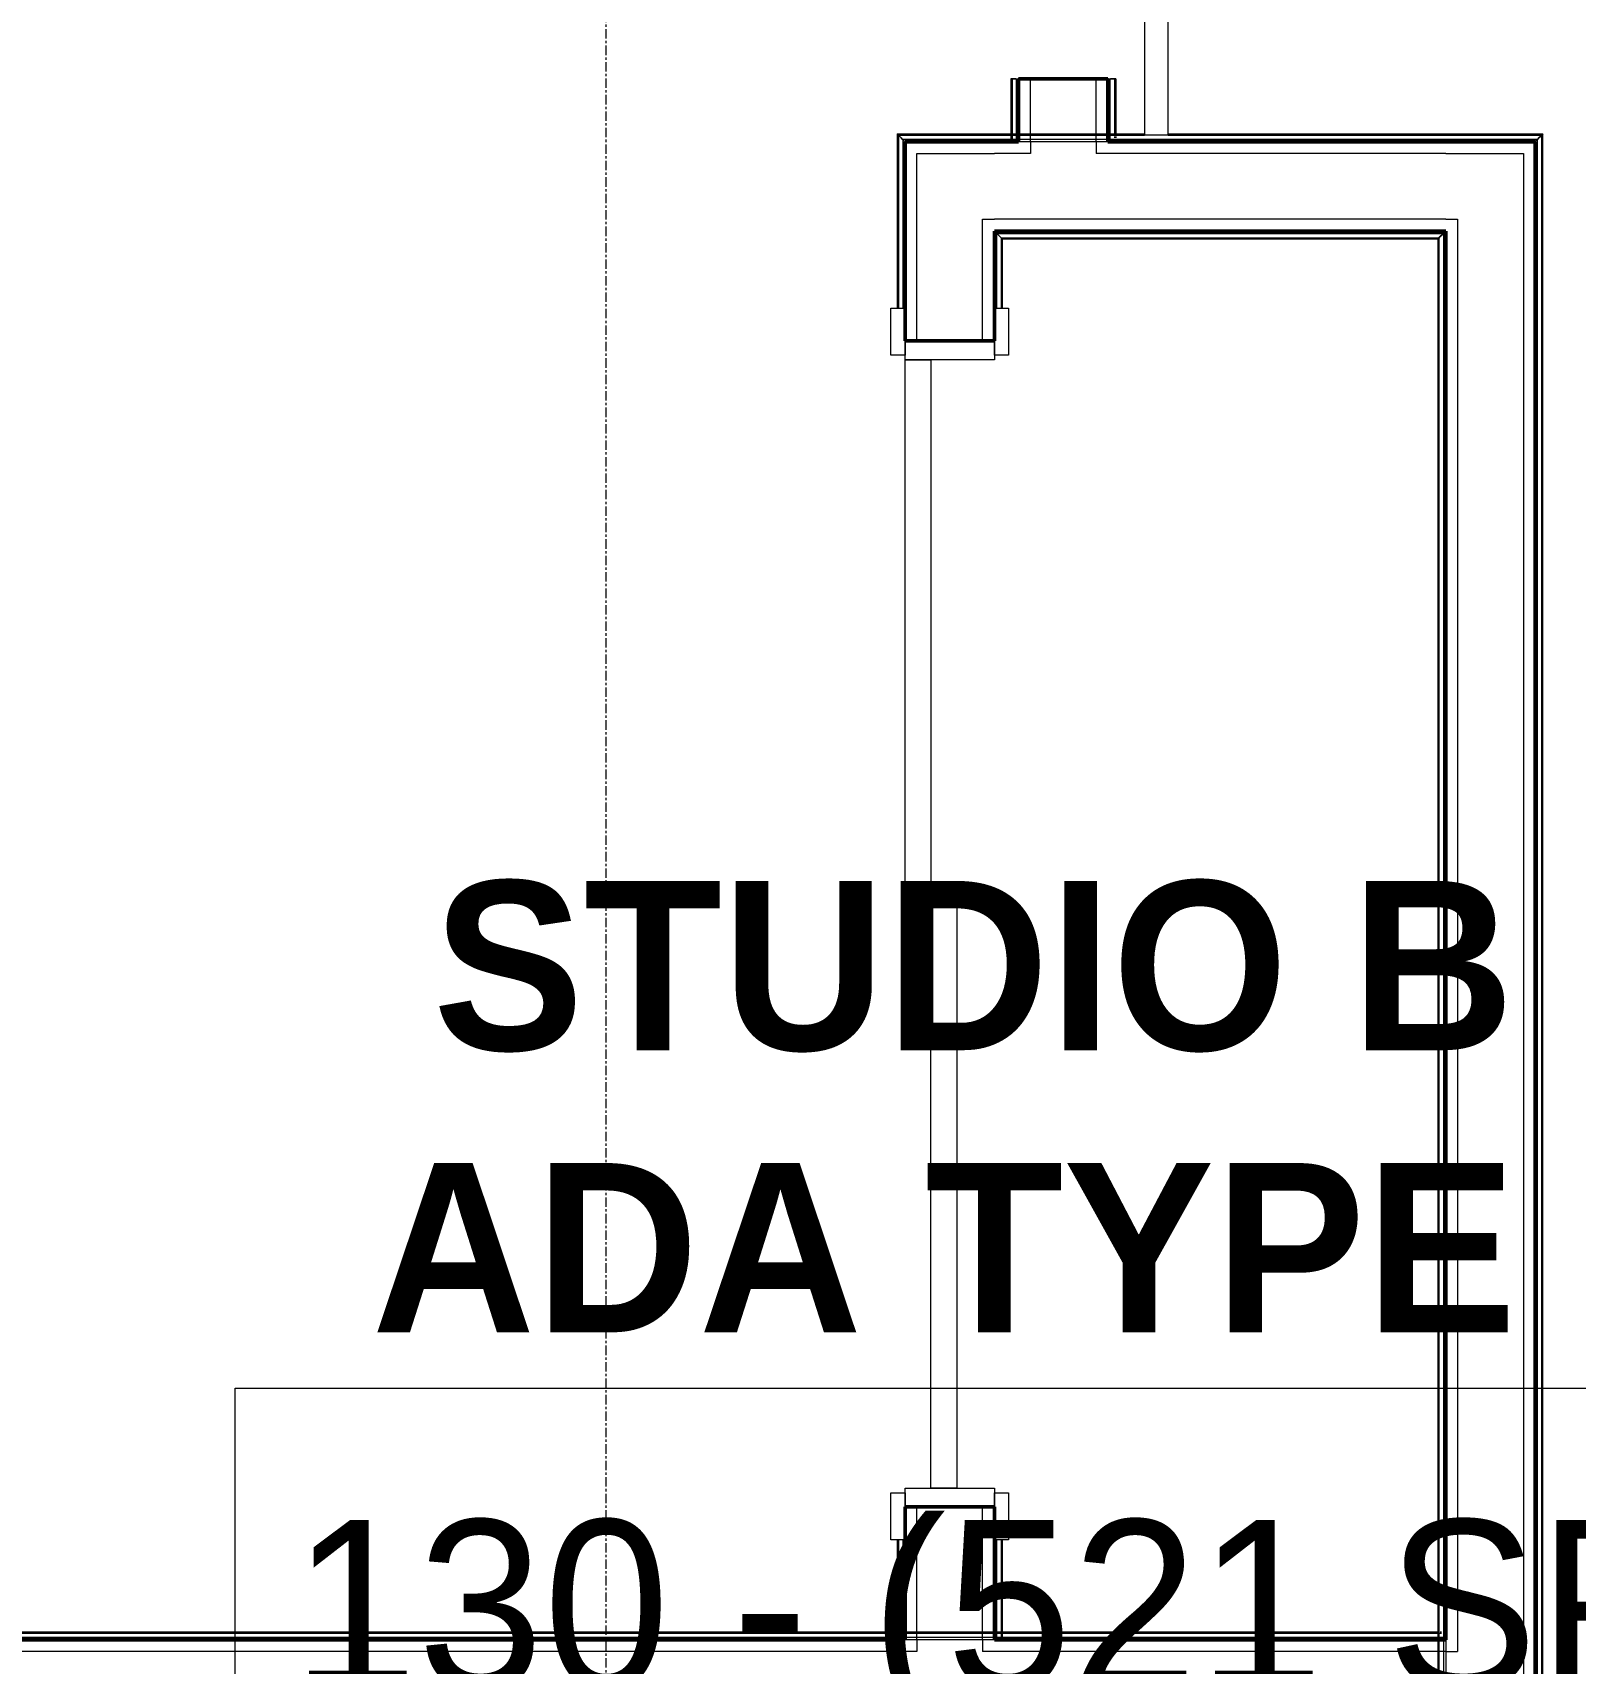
# Model space of a CAD drawing. Header units: inches. Extents: x -4218 to -1830, y 9756 to 12426.
# Drawn here: x -2857.8 to -2775.8, y 10184.7 to 10271.4 of the extents above; entities that cross this region are included whole.
import ezdxf

# ---------------------------------------------------------------- set-up
doc = ezdxf.new("R2010")
doc.units = ezdxf.units.IN
doc.header["$MEASUREMENT"] = 0
doc.linetypes.add('Grid Line 1_2_', pattern=[0.875, 0.5, -0.125, 0.125, -0.125])
for name, color, linetype, lineweight in [('0-1', 7, 'Continuous', 5), ('0-2', 252, 'Continuous', 9), ('A-AREA-IDEN', 2, 'Continuous', 9), ('A-DOOR-1', 7, 'Continuous', 9), ('A-DOOR-2', 50, 'Continuous', 20), ('A-DOOR-3', 250, 'Continuous', 50), ('A-DOOR-FRAM-1', 50, 'Continuous', 20), ('A-WALL-1', 250, 'Continuous', 50), ('A-WALL-2', 10, 'Continuous', 13), ('A-WALL-3', 253, 'Continuous', 9), ('A-WALL-4', 254, 'Continuous', 9), ('A-WALL-5', 252, 'Continuous', 9), ('A-WALL-6', 7, 'Continuous', 9), ('S-GRID-1', 1, 'Grid Line 1_2_', 9)]:
    doc.layers.add(name, color=color, linetype=linetype, lineweight=lineweight)
doc.styles.add('Century Gothic', font='ufonts.com_century-gothic.ttf', dxfattribs={"height": 9})
doc.styles.add('Century Gothic_B', font='GOTHICB.TTF', dxfattribs={"height": 9})

# ---------------------------------------------------------------- blocks, each defined once
blk = doc.blocks.new('Basic Wall _ INT - W4BØF - _5_8 GYP - 2X4 WOOD_BATT_ - 5_8 GYP_ - ___-2701714-BACKGROUND - 1ST FLOOR')
at = {"layer": 'A-WALL-3'}
for p, q in [((-2800.65, 10356.039), (-2800.607, 10356.039)), ((-2800.65, 10355.414), (-2800.65, 10356.039)), ((-2800.607, 10356.039), (-2800.586, 10356.039)), ((-2800.586, 10356.039), (-2800.566, 10356.039)), ((-2800.566, 10356.039), (-2800.549, 10356.039)), ((-2800.549, 10356.039), (-2800.525, 10356.039)), ((-2800.525, 10356.039), (-2800.236, 10356.039)), ((-2800.299, 10356.039), (-2800.299, 10355.414)), ((-2800.566, 10265.569), (-2800.586, 10265.569)), ((-2800.549, 10265.569), (-2800.566, 10265.569)), ((-2800.536, 10265.569), (-2800.549, 10265.569)), ((-2800.528, 10265.569), (-2800.536, 10265.569)), ((-2800.525, 10265.569), (-2800.528, 10265.569)), ((-2800.505, 10265.569), (-2800.525, 10265.569)), ((-2800.448, 10265.569), (-2800.505, 10265.569)), ((-2800.236, 10265.569), (-2800.448, 10265.569)), ((-2800.299, 10265.942), (-2800.299, 10265.863)), ((-2800.299, 10265.832), (-2800.299, 10265.771))]:
    blk.add_line(p, q, dxfattribs=at)
at = {"layer": 'A-WALL-4'}
for p, q in [((-2800.626, 10356.039), (-2800.65, 10356.039)), ((-2800.448, 10356.039), (-2800.51, 10356.039)), ((-2800.299, 10356.039), (-2800.444, 10356.039)), ((-2800.236, 10356.039), (-2800.299, 10356.039)), ((-2800.65, 10265.569), (-2800.626, 10265.569)), ((-2800.51, 10265.569), (-2800.448, 10265.569)), ((-2800.444, 10265.569), (-2800.299, 10265.569)), ((-2800.299, 10265.569), (-2800.236, 10265.569))]:
    blk.add_line(p, q, dxfattribs=at)
at = {"layer": 'A-WALL-5'}
for p, q in [((-2800.525, 10355.414), (-2800.525, 10356.039)), ((-2800.236, 10356.039), (-2800.236, 10355.414)), ((-2800.65, 10304.914), (-2800.65, 10355.414)), ((-2800.299, 10355.414), (-2800.299, 10304.914)), ((-2800.65, 10304.914), (-2800.626, 10304.914)), ((-2800.51, 10304.914), (-2800.448, 10304.914)), ((-2800.444, 10304.914), (-2800.299, 10304.914)), ((-2800.299, 10304.914), (-2800.236, 10304.914)), ((-2800.626, 10268.914), (-2800.65, 10268.914)), ((-2800.65, 10265.569), (-2800.65, 10268.914)), ((-2800.448, 10268.914), (-2800.51, 10268.914)), ((-2800.299, 10268.914), (-2800.444, 10268.914)), ((-2800.236, 10268.914), (-2800.299, 10268.914)), ((-2800.299, 10268.914), (-2800.299, 10265.983)), ((-2800.607, 10265.569), (-2800.65, 10265.569)), ((-2800.586, 10265.569), (-2800.607, 10265.569)), ((-2800.236, 10265.942), (-2800.236, 10265.863)), ((-2800.236, 10265.832), (-2800.236, 10265.771))]:
    blk.add_line(p, q, dxfattribs=at)
at = {"layer": 'A-WALL-6'}
for p, q in [((-2800.525, 10304.914), (-2800.525, 10355.414)), ((-2800.236, 10355.414), (-2800.236, 10304.914)), ((-2800.607, 10304.914), (-2800.65, 10304.914)), ((-2800.525, 10304.914), (-2800.607, 10304.914)), ((-2800.236, 10304.914), (-2800.525, 10304.914)), ((-2800.65, 10268.914), (-2800.607, 10268.914)), ((-2800.607, 10268.914), (-2800.525, 10268.914)), ((-2800.525, 10265.569), (-2800.525, 10268.914)), ((-2800.525, 10268.914), (-2800.236, 10268.914)), ((-2800.236, 10268.914), (-2800.236, 10265.983))]:
    blk.add_line(p, q, dxfattribs=at)
blk = doc.blocks.new('Basic Wall _ INT - W4BØF - _5_8 GYP - 2X4 WOOD_BATT_ - 5_8 GYP_ - ___-2701713-BACKGROUND - 1ST FLOOR')
at = {"layer": 'A-WALL-3'}
for p, q in [((-2805.751, 10309.453), (-2805.751, 10309.338)), ((-2805.751, 10309.333), (-2805.751, 10309.245)), ((-2805.751, 10309.242), (-2805.751, 10309.186)), ((-2805.751, 10309.039), (-2805.751, 10308.439)), ((-2805.4, 10304.914), (-2805.4, 10309.039)), ((-2805.751, 10308.414), (-2805.751, 10304.914)), ((-2805.525, 10304.914), (-2805.814, 10304.914)), ((-2805.501, 10304.914), (-2805.525, 10304.914)), ((-2805.484, 10304.914), (-2805.501, 10304.914)), ((-2805.443, 10304.914), (-2805.484, 10304.914)), ((-2805.4, 10304.914), (-2805.443, 10304.914)), ((-2805.525, 10265.569), (-2805.814, 10265.569)), ((-2805.751, 10265.961), (-2805.751, 10265.863)), ((-2805.751, 10265.847), (-2805.751, 10265.771)), ((-2805.751, 10265.761), (-2805.751, 10265.714)), ((-2805.522, 10265.569), (-2805.525, 10265.569)), ((-2805.464, 10265.569), (-2805.522, 10265.569))]:
    blk.add_line(p, q, dxfattribs=at)
at = {"layer": 'A-WALL-4'}
for p, q in [((-2805.814, 10304.914), (-2805.751, 10304.914)), ((-2805.751, 10304.914), (-2805.606, 10304.914)), ((-2805.602, 10304.914), (-2805.54, 10304.914)), ((-2805.424, 10304.914), (-2805.4, 10304.914)), ((-2805.814, 10265.569), (-2805.751, 10265.569)), ((-2805.751, 10265.569), (-2805.606, 10265.569)), ((-2805.602, 10265.569), (-2805.54, 10265.569)), ((-2805.424, 10265.569), (-2805.4, 10265.569))]:
    blk.add_line(p, q, dxfattribs=at)
at = {"layer": 'A-WALL-5'}
for p, q in [((-2805.751, 10356.039), (-2805.814, 10356.039)), ((-2805.606, 10356.039), (-2805.751, 10356.039)), ((-2805.751, 10356.039), (-2805.751, 10309.453)), ((-2805.54, 10356.039), (-2805.602, 10356.039)), ((-2805.4, 10356.039), (-2805.424, 10356.039)), ((-2805.4, 10309.039), (-2805.4, 10356.039)), ((-2805.814, 10309.453), (-2805.814, 10309.339)), ((-2805.814, 10309.333), (-2805.814, 10309.246)), ((-2805.814, 10309.242), (-2805.814, 10309.187)), ((-2805.814, 10309.039), (-2805.814, 10308.444)), ((-2805.525, 10309.039), (-2805.525, 10308.423)), ((-2805.814, 10308.414), (-2805.814, 10304.914)), ((-2805.525, 10308.414), (-2805.525, 10304.914)), ((-2805.751, 10268.914), (-2805.814, 10268.914)), ((-2805.606, 10268.914), (-2805.751, 10268.914)), ((-2805.751, 10268.914), (-2805.751, 10265.983)), ((-2805.54, 10268.914), (-2805.602, 10268.914)), ((-2805.4, 10268.914), (-2805.424, 10268.914)), ((-2805.4, 10265.569), (-2805.4, 10268.914)), ((-2805.814, 10265.962), (-2805.814, 10265.863)), ((-2805.814, 10265.847), (-2805.814, 10265.771)), ((-2805.814, 10265.761), (-2805.814, 10265.714)), ((-2805.443, 10265.569), (-2805.464, 10265.569)), ((-2805.4, 10265.569), (-2805.443, 10265.569))]:
    blk.add_line(p, q, dxfattribs=at)
at = {"layer": 'A-WALL-6'}
for p, q in [((-2805.814, 10356.039), (-2805.525, 10356.039)), ((-2805.814, 10356.039), (-2805.814, 10309.453)), ((-2805.525, 10356.039), (-2805.525, 10309.039)), ((-2805.525, 10356.039), (-2805.443, 10356.039)), ((-2805.443, 10356.039), (-2805.4, 10356.039)), ((-2805.814, 10268.914), (-2805.525, 10268.914)), ((-2805.814, 10268.914), (-2805.814, 10265.983)), ((-2805.525, 10268.914), (-2805.525, 10265.569)), ((-2805.525, 10268.914), (-2805.443, 10268.914)), ((-2805.443, 10268.914), (-2805.4, 10268.914))]:
    blk.add_line(p, q, dxfattribs=at)
blk = doc.blocks.new('Basic Wall _ INT - W4BØF - _5_8 GYP - 2X4 WOOD_BATT_ - 5_8 GYP_ - ___-2701718-BACKGROUND - 1ST FLOOR')
at = {"layer": 'A-WALL-3'}
for p, q in [((-2811.789, 10265.92), (-2811.851, 10265.983)), ((-2811.643, 10265.775), (-2811.789, 10265.92)), ((-2811.578, 10265.709), (-2811.639, 10265.771)), ((-2811.438, 10265.569), (-2811.462, 10265.593)), ((-2811.438, 10191.227), (-2811.438, 10192.977)), ((-2811.563, 10185.914), (-2811.851, 10185.914)), ((-2811.789, 10186.328), (-2811.789, 10186.232)), ((-2811.789, 10186.208), (-2811.789, 10186.135)), ((-2811.789, 10186.117), (-2811.789, 10186.07)), ((-2811.56, 10185.914), (-2811.563, 10185.914)), ((-2811.502, 10185.914), (-2811.56, 10185.914))]:
    blk.add_line(p, q, dxfattribs=at)
at = {"layer": 'A-WALL-4'}
for p, q in [((-2811.851, 10185.914), (-2811.789, 10185.914)), ((-2811.789, 10185.914), (-2811.643, 10185.914)), ((-2811.639, 10185.914), (-2811.578, 10185.914)), ((-2811.462, 10185.914), (-2811.438, 10185.914))]:
    blk.add_line(p, q, dxfattribs=at)
at = {"layer": 'A-WALL-5'}
for p, q in [((-2811.789, 10265.92), (-2811.789, 10256.727)), ((-2811.438, 10256.727), (-2811.438, 10265.569)), ((-2811.789, 10191.227), (-2811.789, 10186.328)), ((-2811.438, 10185.914), (-2811.438, 10191.227)), ((-2811.851, 10186.328), (-2811.851, 10186.232)), ((-2811.851, 10186.208), (-2811.851, 10186.135)), ((-2811.851, 10186.117), (-2811.851, 10186.07)), ((-2811.48, 10185.914), (-2811.502, 10185.914)), ((-2811.438, 10185.914), (-2811.48, 10185.914))]:
    blk.add_line(p, q, dxfattribs=at)
at = {"layer": 'A-WALL-6'}
for p, q in [((-2811.851, 10265.983), (-2811.851, 10256.727)), ((-2811.563, 10265.694), (-2811.563, 10256.727)), ((-2811.851, 10191.227), (-2811.851, 10186.328)), ((-2811.563, 10191.227), (-2811.563, 10185.914))]:
    blk.add_line(p, q, dxfattribs=at)
at = {"layer": 'A-WALL-6', "flags": 128}
for points in [[(-2811.851, 10265.983), (-2811.732, 10265.863), (-2811.64, 10265.771), (-2811.582, 10265.714), (-2811.563, 10265.694)], [(-2811.563, 10265.694), (-2811.56, 10265.691), (-2811.552, 10265.683), (-2811.539, 10265.67), (-2811.522, 10265.653), (-2811.502, 10265.633), (-2811.48, 10265.612)]]:
    blk.add_lwpolyline(points, dxfattribs=at)
blk = doc.blocks.new('Basic Wall _ INT - W4BØF - _5_8 GYP - 2X4 WOOD_BATT_ - 5_8 GYP_ - ___-2701717-BACKGROUND - 1ST FLOOR')
at = {"layer": 'A-WALL-3'}
for p, q in [((-2806.664, 10260.795), (-2806.688, 10260.819)), ((-2806.486, 10260.617), (-2806.548, 10260.679)), ((-2806.336, 10260.468), (-2806.482, 10260.613)), ((-2806.274, 10260.405), (-2806.336, 10260.468)), ((-2806.688, 10254.977), (-2806.688, 10256.727)), ((-2806.688, 10191.227), (-2806.688, 10192.977)), ((-2806.587, 10185.914), (-2806.624, 10185.914)), ((-2806.563, 10185.914), (-2806.587, 10185.914)), ((-2806.485, 10185.914), (-2806.563, 10185.914)), ((-2806.274, 10185.914), (-2806.485, 10185.914)), ((-2806.336, 10186.328), (-2806.336, 10186.227)), ((-2806.336, 10186.208), (-2806.336, 10186.131)), ((-2806.336, 10186.117), (-2806.336, 10186.068))]:
    blk.add_line(p, q, dxfattribs=at)
at = {"layer": 'A-WALL-4'}
for p, q in [((-2806.688, 10185.914), (-2806.664, 10185.914)), ((-2806.548, 10185.914), (-2806.486, 10185.914)), ((-2806.482, 10185.914), (-2806.336, 10185.914)), ((-2806.336, 10185.914), (-2806.274, 10185.914))]:
    blk.add_line(p, q, dxfattribs=at)
at = {"layer": 'A-WALL-5'}
for p, q in [((-2806.688, 10256.727), (-2806.688, 10260.819)), ((-2806.336, 10260.468), (-2806.336, 10256.727)), ((-2806.688, 10185.914), (-2806.688, 10191.227)), ((-2806.336, 10191.227), (-2806.336, 10186.328)), ((-2806.645, 10185.914), (-2806.688, 10185.914)), ((-2806.624, 10185.914), (-2806.645, 10185.914)), ((-2806.274, 10186.328), (-2806.274, 10186.227)), ((-2806.274, 10186.208), (-2806.274, 10186.131)), ((-2806.274, 10186.117), (-2806.274, 10186.068))]:
    blk.add_line(p, q, dxfattribs=at)
at = {"layer": 'A-WALL-6'}
for p, q in [((-2806.563, 10256.727), (-2806.563, 10260.694)), ((-2806.274, 10260.405), (-2806.274, 10256.727)), ((-2806.563, 10185.914), (-2806.563, 10191.227)), ((-2806.274, 10191.227), (-2806.274, 10186.328))]:
    blk.add_line(p, q, dxfattribs=at)
at = {"layer": 'A-WALL-6', "flags": 128}
for points in [[(-2806.645, 10260.776), (-2806.624, 10260.755), (-2806.604, 10260.735), (-2806.587, 10260.718), (-2806.574, 10260.705), (-2806.565, 10260.697), (-2806.563, 10260.694)], [(-2806.563, 10260.694), (-2806.543, 10260.674), (-2806.485, 10260.617), (-2806.394, 10260.525), (-2806.274, 10260.405)]]:
    blk.add_lwpolyline(points, dxfattribs=at)
blk = doc.blocks.new('SLIDING - FLUSH - 5-0 x 6-8-3203586-BACKGROUND - 1ST FLOOR')
at = {"layer": 'A-DOOR-1'}
for p, q in [((-32.75, 3.25), (-30.25, 3.25)), ((-32.75, 2.5), (-32.75, 3.25)), ((-30.25, 3.25), (-30.25, 2.5)), ((30.25, 3.25), (32.75, 3.25)), ((30.25, 2.5), (30.25, 3.25)), ((32.75, 3.25), (32.75, 2.5)), ((-30.25, 2.5), (-32.75, 2.5)), ((32.75, 2.5), (30.25, 2.5)), ((-32.75, -2.25), (-30.25, -2.25)), ((-32.75, -3), (-32.75, -2.25)), ((-30.25, -2.25), (-30.25, -3)), ((30.25, -2.25), (32.75, -2.25)), ((30.25, -3), (30.25, -2.25)), ((32.75, -2.25), (32.75, -3)), ((-30.25, -3), (-32.75, -3)), ((32.75, -3), (30.25, -3))]:
    blk.add_line(p, q, dxfattribs=at)
at = {"layer": 'A-DOOR-2'}
for p, q in [((-1, -0.875), (-1, 0.5)), ((-1, 0.5), (30, 0.5)), ((30, 0.5), (30, -0.875)), ((-30, -2.25), (-30, -0.875)), ((-30, -0.875), (1, -0.875)), ((30, -0.875), (-1, -0.875)), ((1, -0.875), (1, -2.25)), ((1, -2.25), (-30, -2.25))]:
    blk.add_line(p, q, dxfattribs=at)
at = {"layer": 'A-DOOR-FRAM-1'}
for p, q in [((-31, -2.25), (-31, 2.5)), ((-31, 2.5), (-30, 2.5)), ((-30, 2.5), (-30, -2.25)), ((30, 2.5), (31, 2.5)), ((30, -2.25), (30, 2.5)), ((31, 2.5), (31, -2.25)), ((-30, -2.25), (-31, -2.25)), ((31, -2.25), (30, -2.25))]:
    blk.add_line(p, q, dxfattribs=at)
blk = doc.blocks.new('Basic Wall _ INT - W4BØF - _5_8 GYP - 2X4 WOOD_BATT_ - 5_8 GYP_ - ___-2701720-BACKGROUND - 1ST FLOOR')
at = {"layer": 'A-WALL-3'}
for p, q in [((-2811.845, 10186.266), (-2811.732, 10186.266)), ((-2811.727, 10186.266), (-2811.64, 10186.266)), ((-2811.637, 10186.266), (-2811.582, 10186.266)), ((-2806.704, 10185.914), (-2811.438, 10185.914)), ((-2811.407, 10186.266), (-2806.719, 10186.266)), ((-2806.54, 10186.266), (-2806.485, 10186.266)), ((-2806.481, 10186.266), (-2806.394, 10186.266)), ((-2806.388, 10186.266), (-2806.274, 10186.266)), ((-2783.101, 10186.266), (-2783.015, 10186.266)), ((-2782.982, 10186.266), (-2782.916, 10186.266)), ((-2782.688, 10186.328), (-2782.688, 10186.039)), ((-2782.688, 10186.039), (-2782.688, 10185.979))]:
    blk.add_line(p, q, dxfattribs=at)
at = {"layer": 'A-WALL-4'}
for p, q in [((-2782.688, 10186.266), (-2782.688, 10186.328)), ((-2782.688, 10186.12), (-2782.688, 10186.266)), ((-2782.688, 10186.054), (-2782.688, 10186.116)), ((-2782.688, 10185.914), (-2782.688, 10185.938))]:
    blk.add_line(p, q, dxfattribs=at)
at = {"layer": 'A-WALL-5'}
for p, q in [((-2931.274, 10186.266), (-2811.845, 10186.266)), ((-2811.438, 10185.914), (-2931.274, 10185.914)), ((-2811.844, 10186.328), (-2811.732, 10186.328)), ((-2811.726, 10186.328), (-2811.64, 10186.328)), ((-2811.637, 10186.328), (-2811.582, 10186.328)), ((-2806.704, 10186.039), (-2811.427, 10186.039)), ((-2811.401, 10186.328), (-2806.724, 10186.328)), ((-2782.688, 10185.914), (-2806.688, 10185.914)), ((-2806.54, 10186.328), (-2806.485, 10186.328)), ((-2806.48, 10186.328), (-2806.394, 10186.328)), ((-2806.387, 10186.328), (-2806.274, 10186.328)), ((-2806.274, 10186.266), (-2783.101, 10186.266)), ((-2783.101, 10186.328), (-2783.016, 10186.328)), ((-2782.982, 10186.328), (-2782.916, 10186.328)), ((-2782.688, 10185.979), (-2782.688, 10185.957)), ((-2782.688, 10185.957), (-2782.688, 10185.914))]:
    blk.add_line(p, q, dxfattribs=at)
at = {"layer": 'A-WALL-6'}
for p, q in [((-2931.274, 10186.328), (-2811.851, 10186.328)), ((-2811.438, 10186.039), (-2931.274, 10186.039)), ((-2782.688, 10186.039), (-2806.688, 10186.039)), ((-2806.274, 10186.328), (-2783.101, 10186.328))]:
    blk.add_line(p, q, dxfattribs=at)
blk = doc.blocks.new('Basic Wall _ INT - W4BØF - _5_8 GYP - 2X4 WOOD_BATT_ - 5_8 GYP_ - ___-2701722-BACKGROUND - 1ST FLOOR')
at = {"layer": 'A-WALL-3'}
for p, q in [((-2777.914, 10265.593), (-2777.938, 10265.569)), ((-2777.736, 10265.771), (-2777.798, 10265.709)), ((-2777.586, 10265.92), (-2777.732, 10265.775)), ((-2777.524, 10265.983), (-2777.586, 10265.92))]:
    blk.add_line(p, q, dxfattribs=at)
at = {"layer": 'A-WALL-5'}
for p, q in [((-2777.938, 10265.569), (-2777.938, 10157.164)), ((-2777.586, 10157.164), (-2777.586, 10265.92)), ((-2777.938, 10157.164), (-2777.914, 10157.164)), ((-2777.798, 10157.164), (-2777.736, 10157.164)), ((-2777.732, 10157.164), (-2777.586, 10157.164)), ((-2777.586, 10157.164), (-2777.524, 10157.164))]:
    blk.add_line(p, q, dxfattribs=at)
at = {"layer": 'A-WALL-6'}
for p, q in [((-2777.813, 10157.164), (-2777.813, 10265.694)), ((-2777.524, 10157.164), (-2777.524, 10265.983)), ((-2777.895, 10157.164), (-2777.938, 10157.164)), ((-2777.813, 10157.164), (-2777.895, 10157.164)), ((-2777.524, 10157.164), (-2777.813, 10157.164))]:
    blk.add_line(p, q, dxfattribs=at)
at = {"layer": 'A-WALL-6', "flags": 128}
for points in [[(-2777.895, 10265.612), (-2777.874, 10265.633), (-2777.854, 10265.653), (-2777.837, 10265.67), (-2777.824, 10265.683), (-2777.815, 10265.691), (-2777.813, 10265.694)], [(-2777.813, 10265.694), (-2777.793, 10265.714), (-2777.735, 10265.771), (-2777.644, 10265.863), (-2777.524, 10265.983)]]:
    blk.add_lwpolyline(points, dxfattribs=at)
blk = doc.blocks.new('Basic Wall _ INT - W4BØF - _5_8 GYP - 2X4 WOOD_BATT_ - 5_8 GYP_ - ___-2701721-BACKGROUND - 1ST FLOOR')
at = {"layer": 'A-WALL-3'}
for p, q in [((-2783.039, 10260.468), (-2783.101, 10260.405)), ((-2782.893, 10260.613), (-2783.039, 10260.468)), ((-2782.828, 10260.679), (-2782.889, 10260.617)), ((-2782.688, 10260.819), (-2782.712, 10260.795)), ((-2783.039, 10186.209), (-2783.039, 10186.328)), ((-2783.039, 10186.117), (-2783.039, 10186.208)), ((-2783.039, 10186.059), (-2783.039, 10186.117)), ((-2783.039, 10185.299), (-2783.039, 10185.914)), ((-2782.688, 10185.914), (-2782.688, 10181.164)), ((-2783.039, 10181.839), (-2783.039, 10185.289)), ((-2783.039, 10181.166), (-2783.039, 10181.789)), ((-2783.039, 10157.664), (-2783.039, 10180.751)), ((-2782.813, 10181.152), (-2782.813, 10180.789)), ((-2782.688, 10180.789), (-2782.688, 10157.664)), ((-2783.101, 10157.164), (-2783.101, 10157.664)), ((-2782.813, 10157.164), (-2783.101, 10157.164)), ((-2782.813, 10157.664), (-2782.813, 10157.202)), ((-2782.772, 10157.164), (-2782.813, 10157.164)), ((-2782.73, 10157.164), (-2782.772, 10157.164)), ((-2782.688, 10157.164), (-2782.73, 10157.164))]:
    blk.add_line(p, q, dxfattribs=at)
at = {"layer": 'A-WALL-4'}
for p, q in [((-2783.101, 10180.962), (-2783.101, 10181.02)), ((-2783.101, 10180.871), (-2783.101, 10180.962)), ((-2783.101, 10180.789), (-2783.101, 10180.87)), ((-2783.039, 10180.962), (-2783.039, 10181.02)), ((-2783.039, 10180.871), (-2783.039, 10180.962)), ((-2783.039, 10180.789), (-2783.039, 10180.87)), ((-2782.688, 10181.164), (-2782.688, 10180.789)), ((-2783.101, 10157.164), (-2783.039, 10157.164)), ((-2783.039, 10157.164), (-2783.039, 10157.664)), ((-2783.039, 10157.164), (-2782.893, 10157.164)), ((-2782.889, 10157.164), (-2782.828, 10157.164)), ((-2782.712, 10157.164), (-2782.688, 10157.164)), ((-2782.688, 10157.664), (-2782.688, 10157.164))]:
    blk.add_line(p, q, dxfattribs=at)
at = {"layer": 'A-WALL-5'}
for p, q in [((-2783.039, 10186.328), (-2783.039, 10260.468)), ((-2782.688, 10260.819), (-2782.688, 10185.914)), ((-2783.101, 10186.209), (-2783.101, 10186.328)), ((-2783.101, 10186.117), (-2783.101, 10186.208)), ((-2783.101, 10186.059), (-2783.101, 10186.117)), ((-2783.101, 10185.3), (-2783.101, 10185.914)), ((-2782.813, 10185.914), (-2782.813, 10185.293)), ((-2783.101, 10181.848), (-2783.101, 10185.289)), ((-2782.813, 10185.289), (-2782.813, 10181.807)), ((-2783.101, 10181.166), (-2783.101, 10181.841)), ((-2782.813, 10181.789), (-2782.813, 10181.165)), ((-2783.101, 10157.664), (-2783.101, 10180.789)), ((-2782.813, 10180.789), (-2782.813, 10157.664))]:
    blk.add_line(p, q, dxfattribs=at)
at = {"layer": 'A-WALL-6'}
for p, q in [((-2783.101, 10186.328), (-2783.101, 10260.405)), ((-2782.813, 10260.694), (-2782.813, 10185.914))]:
    blk.add_line(p, q, dxfattribs=at)
at = {"layer": 'A-WALL-6', "flags": 128}
for points in [[(-2783.101, 10260.405), (-2782.982, 10260.525), (-2782.89, 10260.617), (-2782.832, 10260.674), (-2782.813, 10260.694)], [(-2782.813, 10260.694), (-2782.81, 10260.697), (-2782.802, 10260.705), (-2782.789, 10260.718), (-2782.772, 10260.735), (-2782.752, 10260.755), (-2782.73, 10260.776)]]:
    blk.add_lwpolyline(points, dxfattribs=at)
blk = doc.blocks.new('Basic Wall _ INT - W4BØF - _5_8 GYP - 2X4 WOOD_BATT_ - 5_8 GYP_ - ___-2701724-BACKGROUND - 1ST FLOOR')
at = {"layer": 'A-WALL-3'}
for p, q in [((-2806.688, 10260.819), (-2806.664, 10260.795)), ((-2806.548, 10260.679), (-2806.486, 10260.617)), ((-2806.482, 10260.613), (-2806.336, 10260.468)), ((-2806.336, 10260.468), (-2806.274, 10260.405)), ((-2783.101, 10260.405), (-2783.039, 10260.468)), ((-2783.039, 10260.468), (-2782.893, 10260.613)), ((-2782.889, 10260.617), (-2782.828, 10260.679)), ((-2782.712, 10260.795), (-2782.688, 10260.819))]:
    blk.add_line(p, q, dxfattribs=at)
at = {"layer": 'A-WALL-5'}
for p, q in [((-2782.688, 10260.819), (-2806.688, 10260.819)), ((-2806.336, 10260.468), (-2783.039, 10260.468))]:
    blk.add_line(p, q, dxfattribs=at)
at = {"layer": 'A-WALL-6'}
for p, q in [((-2806.563, 10260.694), (-2782.813, 10260.694)), ((-2806.274, 10260.405), (-2783.101, 10260.405))]:
    blk.add_line(p, q, dxfattribs=at)
at = {"layer": 'A-WALL-6', "flags": 128}
for points in [[(-2806.563, 10260.694), (-2806.565, 10260.697), (-2806.574, 10260.705), (-2806.587, 10260.718), (-2806.604, 10260.735), (-2806.624, 10260.755), (-2806.645, 10260.776)], [(-2806.274, 10260.405), (-2806.394, 10260.525), (-2806.485, 10260.617), (-2806.543, 10260.674), (-2806.563, 10260.694)], [(-2782.813, 10260.694), (-2782.832, 10260.674), (-2782.89, 10260.617), (-2782.982, 10260.525), (-2783.101, 10260.405)], [(-2782.73, 10260.776), (-2782.752, 10260.755), (-2782.772, 10260.735), (-2782.789, 10260.718), (-2782.802, 10260.705), (-2782.81, 10260.697), (-2782.813, 10260.694)]]:
    blk.add_lwpolyline(points, dxfattribs=at)
blk = doc.blocks.new('Basic Wall _ INT - W4BØF - _5_8 GYP - 2X4 WOOD_BATT_ - 5_8 GYP_ - ___-2701723-BACKGROUND - 1ST FLOOR')
at = {"layer": 'A-WALL-3'}
for p, q in [((-2811.851, 10265.983), (-2811.789, 10265.92)), ((-2811.789, 10265.92), (-2811.643, 10265.775)), ((-2811.639, 10265.771), (-2811.578, 10265.709)), ((-2811.462, 10265.593), (-2811.438, 10265.569)), ((-2805.801, 10265.92), (-2805.694, 10265.92)), ((-2805.685, 10265.92), (-2805.602, 10265.92)), ((-2805.596, 10265.92), (-2805.545, 10265.92)), ((-2805.4, 10265.92), (-2800.65, 10265.92)), ((-2800.65, 10265.569), (-2805.4, 10265.569)), ((-2800.499, 10265.92), (-2800.448, 10265.92)), ((-2800.438, 10265.92), (-2800.356, 10265.92)), ((-2800.343, 10265.92), (-2800.236, 10265.92)), ((-2777.938, 10265.569), (-2777.914, 10265.593)), ((-2777.798, 10265.709), (-2777.736, 10265.771)), ((-2777.732, 10265.775), (-2777.586, 10265.92)), ((-2777.586, 10265.92), (-2777.524, 10265.983))]:
    blk.add_line(p, q, dxfattribs=at)
at = {"layer": 'A-WALL-5'}
for p, q in [((-2811.789, 10265.92), (-2805.814, 10265.92)), ((-2806.704, 10265.569), (-2811.438, 10265.569)), ((-2805.4, 10265.569), (-2806.688, 10265.569)), ((-2805.799, 10265.983), (-2805.694, 10265.983)), ((-2805.683, 10265.983), (-2805.602, 10265.983)), ((-2805.595, 10265.983), (-2805.545, 10265.983)), ((-2805.4, 10265.983), (-2800.65, 10265.983)), ((-2804.798, 10265.694), (-2805.4, 10265.694)), ((-2801.275, 10265.694), (-2804.775, 10265.694)), ((-2800.65, 10265.694), (-2801.252, 10265.694)), ((-2777.938, 10265.569), (-2800.65, 10265.569)), ((-2800.498, 10265.983), (-2800.448, 10265.983)), ((-2800.436, 10265.983), (-2800.356, 10265.983)), ((-2800.341, 10265.983), (-2800.236, 10265.983)), ((-2800.236, 10265.92), (-2798.702, 10265.92)), ((-2797.452, 10265.92), (-2777.586, 10265.92))]:
    blk.add_line(p, q, dxfattribs=at)
at = {"layer": 'A-WALL-6'}
for p, q in [((-2811.851, 10265.983), (-2805.814, 10265.983)), ((-2805.4, 10265.694), (-2811.563, 10265.694)), ((-2777.813, 10265.694), (-2800.65, 10265.694)), ((-2800.236, 10265.983), (-2798.702, 10265.983)), ((-2797.452, 10265.983), (-2777.524, 10265.983))]:
    blk.add_line(p, q, dxfattribs=at)
at = {"layer": 'A-WALL-6', "flags": 128}
for points in [[(-2811.563, 10265.694), (-2811.582, 10265.714), (-2811.64, 10265.771), (-2811.732, 10265.863), (-2811.851, 10265.983)], [(-2811.48, 10265.612), (-2811.502, 10265.633), (-2811.522, 10265.653), (-2811.539, 10265.67), (-2811.552, 10265.683), (-2811.56, 10265.691), (-2811.563, 10265.694)], [(-2777.813, 10265.694), (-2777.815, 10265.691), (-2777.824, 10265.683), (-2777.837, 10265.67), (-2777.854, 10265.653), (-2777.874, 10265.633), (-2777.895, 10265.612)], [(-2777.524, 10265.983), (-2777.644, 10265.863), (-2777.735, 10265.771), (-2777.793, 10265.714), (-2777.813, 10265.694)]]:
    blk.add_lwpolyline(points, dxfattribs=at)
blk = doc.blocks.new('BARN - FLUSH - 3-0 x 7-0 BARN DOOR-2961665-BACKGROUND - 1ST FLOOR')
at = {"layer": 'A-DOOR-1'}
for p, q in [((21, 5.573), (-60, 5.573)), ((-60, 4.948), (-60, 5.573)), ((-56, 6), (-54.5, 6)), ((-56, 6), (-56, 5.674)), ((-56, 5.674), (-54.5, 5.674)), ((-54.5, 5.674), (-54.5, 6)), ((-23.5, 6), (-22, 6)), ((-23.5, 5.674), (-23.5, 6)), ((-23.5, 5.674), (-22, 5.674)), ((-22, 6), (-22, 5.674)), ((21, 5.573), (21, 4.948)), ((-60, 4.323), (-60, 4.948)), ((21, 4.948), (21, 4.323)), ((-60, 4.323), (21, 4.323)), ((-52, 4.073), (-26, 4.073))]:
    blk.add_line(p, q, dxfattribs=at)
at = {"layer": 'A-DOOR-3'}
for p, q in [((-57, 5.823), (-56, 5.823)), ((-57, 5.573), (-57, 5.823)), ((-54.5, 5.823), (-23.5, 5.823)), ((-22, 5.823), (-21, 5.823)), ((-21, 5.823), (-21, 5.573)), ((-57, 4.073), (-57, 4.324)), ((-52, 4.073), (-57, 4.073)), ((-52, 4.325), (-52, 4.073)), ((-26, 4.073), (-26, 4.323)), ((-21, 4.073), (-26, 4.073)), ((-21, 4.323), (-21, 4.073))]:
    blk.add_line(p, q, dxfattribs=at)
blk = doc.blocks.new('CTR - 1st Phase - Unit Layouts_rvt-1-BACKGROUND - 1ST FLOOR')
at = {"layer": 'A-WALL-1'}
for p, q in [((-2805.4, 10268.914), (-2805.4, 10265.569)), ((-2800.65, 10268.914), (-2805.4, 10268.914)), ((-2800.65, 10265.569), (-2800.65, 10268.914)), ((-2811.438, 10265.569), (-2811.438, 10254.977)), ((-2810.813, 10265.569), (-2811.438, 10265.569)), ((-2806.688, 10265.569), (-2810.813, 10265.569)), ((-2805.4, 10265.569), (-2806.688, 10265.569)), ((-2782.688, 10265.569), (-2800.65, 10265.569)), ((-2778.563, 10265.569), (-2782.688, 10265.569)), ((-2777.938, 10265.569), (-2778.563, 10265.569)), ((-2777.938, 10157.164), (-2777.938, 10265.569)), ((-2806.688, 10254.977), (-2806.688, 10260.819)), ((-2806.688, 10260.819), (-2782.688, 10260.819)), ((-2782.688, 10260.819), (-2782.688, 10185.914)), ((-2811.438, 10254.977), (-2806.688, 10254.977)), ((-2811.438, 10192.977), (-2811.438, 10185.914)), ((-2806.688, 10192.977), (-2811.438, 10192.977)), ((-2806.688, 10185.914), (-2806.688, 10192.977)), ((-2811.438, 10185.914), (-2932.625, 10185.914)), ((-2782.688, 10185.914), (-2806.688, 10185.914))]:
    blk.add_line(p, q, dxfattribs=at)
at = {"layer": 'A-WALL-2'}
for p, q in [((-2804.775, 10265.569), (-2804.775, 10268.914)), ((-2801.275, 10265.569), (-2801.275, 10268.914)), ((-2804.775, 10265.569), (-2804.775, 10264.944)), ((-2801.275, 10265.569), (-2801.275, 10264.944)), ((-2810.813, 10254.977), (-2810.813, 10264.944)), ((-2810.813, 10264.944), (-2807.313, 10264.944)), ((-2807.313, 10264.944), (-2806.688, 10264.944)), ((-2804.775, 10264.944), (-2806.688, 10264.944)), ((-2782.688, 10264.944), (-2801.275, 10264.944)), ((-2782.688, 10264.944), (-2782.063, 10264.944)), ((-2782.063, 10264.944), (-2778.563, 10264.944)), ((-2778.563, 10264.944), (-2778.563, 10157.789)), ((-2807.313, 10254.977), (-2807.313, 10261.444)), ((-2807.313, 10261.444), (-2806.688, 10261.444)), ((-2782.688, 10261.444), (-2806.688, 10261.444)), ((-2782.688, 10261.444), (-2782.063, 10261.444)), ((-2782.063, 10261.444), (-2782.063, 10185.289)), ((-2810.813, 10185.914), (-2810.813, 10192.977)), ((-2807.313, 10185.914), (-2807.313, 10192.977)), ((-2810.813, 10185.914), (-2810.813, 10185.289)), ((-2807.313, 10185.914), (-2807.313, 10185.289)), ((-2810.813, 10185.289), (-2932, 10185.289)), ((-2782.688, 10185.289), (-2807.313, 10185.289)), ((-2782.688, 10185.289), (-2782.063, 10185.289))]:
    blk.add_line(p, q, dxfattribs=at)
at = {"layer": 'A-WALL-3'}
for p, q in [((-2805.4, 10268.914), (-2805.4, 10265.983)), ((-2800.65, 10265.983), (-2800.65, 10268.914)), ((-2811.438, 10265.569), (-2811.438, 10256.727)), ((-2811.438, 10265.569), (-2806.688, 10265.569)), ((-2805.814, 10265.569), (-2806.688, 10265.569)), ((-2782.688, 10265.569), (-2800.236, 10265.569)), ((-2782.688, 10265.569), (-2777.938, 10265.569)), ((-2777.938, 10157.164), (-2777.938, 10265.569)), ((-2806.688, 10256.727), (-2806.688, 10260.819)), ((-2806.688, 10260.819), (-2782.688, 10260.819)), ((-2782.688, 10260.819), (-2782.688, 10186.328)), ((-2806.704, 10254.977), (-2811.438, 10254.977)), ((-2811.438, 10192.977), (-2806.704, 10192.977)), ((-2811.438, 10191.227), (-2811.438, 10186.328)), ((-2806.688, 10186.328), (-2806.688, 10191.227)), ((-2811.851, 10185.914), (-2931.274, 10185.914)), ((-2783.101, 10185.914), (-2806.274, 10185.914))]:
    blk.add_line(p, q, dxfattribs=at)
at = {"layer": 'A-WALL-4'}
for p, q in [((-2805.545, 10265.569), (-2805.814, 10265.569)), ((-2805.4, 10265.96), (-2805.4, 10265.863)), ((-2805.4, 10265.846), (-2805.4, 10265.771)), ((-2805.4, 10265.761), (-2805.4, 10265.714)), ((-2800.65, 10265.863), (-2800.65, 10265.944)), ((-2800.65, 10265.771), (-2800.65, 10265.833)), ((-2800.236, 10265.569), (-2800.505, 10265.569)), ((-2806.688, 10254.977), (-2806.688, 10256.727)), ((-2811.438, 10192.977), (-2811.438, 10191.227)), ((-2806.688, 10191.227), (-2806.688, 10192.977)), ((-2811.582, 10185.914), (-2811.851, 10185.914)), ((-2811.438, 10186.328), (-2811.438, 10186.231)), ((-2811.438, 10186.208), (-2811.438, 10186.134)), ((-2811.438, 10186.117), (-2811.438, 10186.07)), ((-2806.688, 10186.228), (-2806.688, 10186.328)), ((-2806.688, 10186.131), (-2806.688, 10186.208)), ((-2806.688, 10186.068), (-2806.688, 10186.117)), ((-2806.274, 10185.914), (-2806.543, 10185.914)), ((-2783.015, 10185.914), (-2783.101, 10185.914)), ((-2782.916, 10185.914), (-2782.982, 10185.914)), ((-2782.688, 10186.328), (-2782.688, 10186.059))]:
    blk.add_line(p, q, dxfattribs=at)
at = {"layer": 'A-WALL-5'}
blk.add_line((-2805.4, 10268.914), (-2800.65, 10268.914), dxfattribs=at)
at = {"layer": '0-2'}
for name in ['Basic Wall _ INT - W4BØF - _5_8 GYP - 2X4 WOOD_BATT_ - 5_8 GYP_ - ___-2701713-BACKGROUND - 1ST FLOOR', 'Basic Wall _ INT - W4BØF - _5_8 GYP - 2X4 WOOD_BATT_ - 5_8 GYP_ - ___-2701714-BACKGROUND - 1ST FLOOR', 'Basic Wall _ INT - W4BØF - _5_8 GYP - 2X4 WOOD_BATT_ - 5_8 GYP_ - ___-2701718-BACKGROUND - 1ST FLOOR', 'Basic Wall _ INT - W4BØF - _5_8 GYP - 2X4 WOOD_BATT_ - 5_8 GYP_ - ___-2701723-BACKGROUND - 1ST FLOOR', 'Basic Wall _ INT - W4BØF - _5_8 GYP - 2X4 WOOD_BATT_ - 5_8 GYP_ - ___-2701722-BACKGROUND - 1ST FLOOR', 'Basic Wall _ INT - W4BØF - _5_8 GYP - 2X4 WOOD_BATT_ - 5_8 GYP_ - ___-2701717-BACKGROUND - 1ST FLOOR', 'Basic Wall _ INT - W4BØF - _5_8 GYP - 2X4 WOOD_BATT_ - 5_8 GYP_ - ___-2701724-BACKGROUND - 1ST FLOOR', 'Basic Wall _ INT - W4BØF - _5_8 GYP - 2X4 WOOD_BATT_ - 5_8 GYP_ - ___-2701721-BACKGROUND - 1ST FLOOR', 'Basic Wall _ INT - W4BØF - _5_8 GYP - 2X4 WOOD_BATT_ - 5_8 GYP_ - ___-2701720-BACKGROUND - 1ST FLOOR']:
    blk.add_blockref(name, (0, 0), dxfattribs=at)
for name, p, rotation in [('BARN - FLUSH - 3-0 x 7-0 BARN DOOR-2961665-BACKGROUND - 1ST FLOOR', (-2803.025, 10286.914), 269.9999999999731), ('SLIDING - FLUSH - 5-0 x 6-8-3203586-BACKGROUND - 1ST FLOOR', (-2809.188, 10223.977), 269.9999999999668)]:
    blk.add_blockref(name, p, dxfattribs=dict(at, rotation=rotation))

msp = doc.modelspace()

# ---------------------------------------------------------------- linework, layer by layer
at = {"layer": 'A-AREA-IDEN', "flags": 128}
msp.add_lwpolyline([(-2847.042, 10199.29), (-2762.542, 10199.29), (-2762.542, 10177.794), (-2847.042, 10177.794)], close=True, dxfattribs=at)
at = {"layer": 'S-GRID-1'}
msp.add_line((-2827.324, 9836.18), (-2827.324, 12376.809), dxfattribs=at)

# ---------------------------------------------------------------- block references
at = {"layer": '0-1'}
msp.add_blockref('CTR - 1st Phase - Unit Layouts_rvt-1-BACKGROUND - 1ST FLOOR', (0, 0), dxfattribs=at)

# ---------------------------------------------------------------- texts
at = {"layer": 'A-AREA-IDEN', "char_height": 9, "attachment_point": 1}
for s, insert, width, style in [('STUDIO B -', (-2836.54, 10226.263), 76.659, 'Century Gothic_B'), ('ADA TYPE B', (-2839.79, 10211.263), 84.537, 'Century Gothic_B'), ('130 - (521 SF)', (-2844.042, 10192.29), 94.839, 'Century Gothic')]:
    msp.add_mtext(s, dxfattribs=dict(at, insert=insert, width=width, style=style))

doc.saveas('drawing.dxf')
